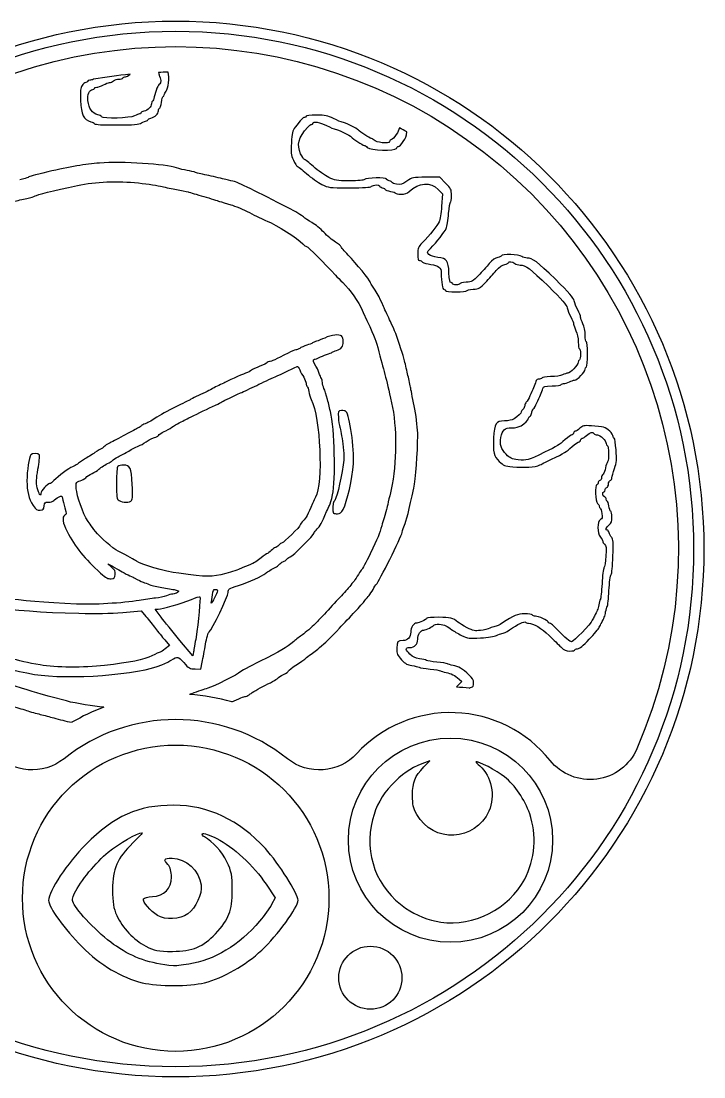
# Model space of a CAD drawing. Header units: millimetres. Extents: x -20.7 to 20.7, y -20.7 to 20.7.
# Drawn here: x -6.05 to 20.68, y -20.68 to 20.68 of the extents above; entities that cross this region are included whole.
import ezdxf

# ---------------------------------------------------------------- set-up
doc = ezdxf.new("R2010")
doc.units = ezdxf.units.MM
doc.layers.get('0').update_dxf_attribs({"linetype": 'CONTINUOUS'})

msp = doc.modelspace()

# ---------------------------------------------------------------- linework, layer by layer
for p, q in [((10.348, 14.564), (9.812, 14.564)), ((10.573, 14.336), (10.348, 14.564)), ((10.277, 14.086), (10.448, 13.911)), ((10.448, 13.911), (10.415, 13.427)), ((8.254, 1.548), (8.159, 1.218)), ((-2.507, -0.712), (-2.659, -0.579)), ((-2.659, -0.579), (-2.477, -0.678)), ((-2.075, -2.483), (-1.354, -2.421)), ((-1.354, -2.421), (-1.164, -2.648)), ((-0.573, -2.669), (-0.809, -2.358)), ((-0.809, -2.358), (-0.682, -2.358)), ((-0.429, -3.564), (-0.248, -3.779)), ((0.666, -4.188), (0.165, -3.584)), ((-0.248, -3.779), (-0.406, -3.91)), ((0.698, -4.036), (0.666, -4.188)), ((0.985, -4.704), (1.04, -4.43)), ((0.76, -4.7), (0.985, -4.704)), ((11.2, -5.187), (11.039, -5.367)), ((11.103, -5.102), (11.2, -5.187)), ((-4.276, -5.956), (-4.891, -5.797)), ((9.958, -8.296), (9.645, -8.418)), ((9.722, -8.542), (9.958, -8.296)), ((3.539, -13.136), (3.897, -13.674)), ((3.897, -13.674), (3.757, -13.933))]:
    msp.add_line(p, q)
msp.add_lwpolyline([(14.665, -8.285, 0.458612), (7.091, -8.016, -0.393426), (4.373, -8.219, 0.35083), (-4.373, -8.219, -0.393426), (-7.091, -8.016, 0.458612), (-14.665, -8.285, -0.565024), (-18.061, -7.83, -1.523453), (18.061, -7.83, -0.565024)], format="xyb", close=True)
for centre, radius in [((0, 0), 20.685), ((0, 0), 20.285), ((0, 0), 20.285), ((10.762, -11.41), 4), ((0, -13.685), 6), ((7.625, -16.8), 1.236)]:
    msp.add_circle(centre, radius)
for centre, radius, start, end in [((0, 0), 18.685, 90.9123, 92.0555), ((0, 0), 18.685, 95.472, 99.9215), ((0, 0), 18.685, 61.0273, 62.0333), ((0, -13.685), 8, 74.0699, 86.1015), ((10.762, -11.41), 6, 82.9532, 87.7945), ((0, -13.685), 8, 110.5872, 120.4999)]:
    msp.add_arc(centre, radius, start, end)
for points in [[(-0.67, 18.673), (-0.658, 18.597), (-0.646, 18.545), (-0.635, 18.534)], [(-0.375, 17.935), (-0.28, 18.03), (-0.241, 18.486), (-0.298, 18.683)], [(-3.523, 18.276), (-3.56, 18.276), (-3.624, 18.225), (-3.665, 18.163)], [(-3.456, 18.322), (-3.456, 18.297), (-3.486, 18.276), (-3.523, 18.276)], [(-3.365, 18.367), (-3.415, 18.367), (-3.456, 18.347), (-3.456, 18.322)], [(-3.219, 18.406), (-3.279, 18.383), (-3.334, 18.367), (-3.365, 18.367)], [(-2.83, 18.185), (-2.737, 18.235), (-2.629, 18.277), (-2.591, 18.278)], [(-2.591, 18.278), (-2.553, 18.279), (-2.482, 18.309), (-2.434, 18.346)], [(-2.434, 18.346), (-2.385, 18.383), (-2.289, 18.413), (-2.22, 18.413)], [(-2.22, 18.413), (-2.151, 18.413), (-2.082, 18.433), (-2.067, 18.459)], [(-2.067, 18.459), (-2.051, 18.484), (-2.004, 18.504), (-1.961, 18.504)], [(-1.961, 18.504), (-1.924, 18.504), (-1.848, 18.545), (-1.782, 18.6)], [(-0.623, 18.231), (-0.673, 18.231), (-0.801, 17.927), (-0.839, 17.718)], [(-0.635, 18.534), (-0.578, 18.478), (-0.569, 18.231), (-0.623, 18.231)], [(-3.665, 18.163), (-3.725, 18.07), (-3.736, 17.96), (-3.721, 17.582)], [(-3.44, 17.57), (-3.47, 17.79), (-3.377, 18.003), (-3.25, 18.003)], [(-3.25, 18.003), (-3.213, 18.003), (-3.183, 18.024), (-3.183, 18.049)], [(-3.183, 18.049), (-3.183, 18.074), (-3.141, 18.094), (-3.091, 18.094)], [(-3.091, 18.094), (-3.041, 18.094), (-2.924, 18.135), (-2.83, 18.185)], [(-0.489, 17.73), (-0.467, 17.73), (-0.45, 17.759), (-0.45, 17.795)], [(-0.45, 17.795), (-0.45, 17.831), (-0.416, 17.893), (-0.375, 17.935)], [(-3.721, 17.582), (-3.698, 17.008), (-3.608, 16.82), (-3.319, 16.744)], [(-3.046, 17.017), (-3.272, 17.077), (-3.397, 17.252), (-3.44, 17.57)], [(-0.951, 17.444), (-0.951, 17.324), (-1.08, 17.198), (-1.246, 17.156)], [(-0.91, 17.548), (-0.932, 17.548), (-0.951, 17.501), (-0.951, 17.444)], [(-0.839, 17.718), (-0.856, 17.624), (-0.888, 17.548), (-0.91, 17.548)], [(-0.633, 17.274), (-0.609, 17.274), (-0.576, 17.377), (-0.559, 17.502)], [(-0.559, 17.502), (-0.543, 17.627), (-0.511, 17.73), (-0.489, 17.73)], [(-2.899, 16.937), (-2.917, 16.964), (-2.983, 17), (-3.046, 17.017)], [(-1.611, 16.971), (-1.776, 16.88), (-2.844, 16.852), (-2.899, 16.937)], [(-1.418, 17.046), (-1.449, 17.046), (-1.536, 17.012), (-1.611, 16.971)], [(-1.361, 17.087), (-1.361, 17.065), (-1.386, 17.046), (-1.418, 17.046)], [(-1.246, 17.156), (-1.309, 17.141), (-1.361, 17.109), (-1.361, 17.087)], [(-0.973, 16.883), (-0.807, 16.925), (-0.677, 17.051), (-0.677, 17.171)], [(-0.677, 17.171), (-0.677, 17.228), (-0.658, 17.274), (-0.633, 17.274)], [(5.511, 17.001), (5.272, 17.001), (5.107, 16.982), (5.107, 16.955)], [(6.183, 16.865), (5.945, 16.986), (5.869, 17.001), (5.511, 17.001)], [(-3.319, 16.744), (-3.257, 16.727), (-3.191, 16.691), (-3.173, 16.664)], [(-3.173, 16.664), (-3.151, 16.63), (-2.864, 16.615), (-2.307, 16.617)], [(-2.307, 16.617), (-1.617, 16.62), (-1.451, 16.633), (-1.338, 16.696)], [(-1.338, 16.696), (-1.263, 16.738), (-1.176, 16.773), (-1.144, 16.773)], [(-1.144, 16.773), (-1.113, 16.773), (-1.087, 16.791), (-1.087, 16.814)], [(-1.087, 16.814), (-1.087, 16.836), (-1.036, 16.867), (-0.973, 16.883)], [(5.049, 16.91), (4.986, 16.91), (4.884, 16.804), (4.684, 16.532)], [(5.107, 16.955), (5.107, 16.93), (5.081, 16.91), (5.049, 16.91)], [(5.175, 16.534), (5.224, 16.59), (5.291, 16.637), (5.323, 16.637)], [(5.323, 16.637), (5.355, 16.637), (5.381, 16.657), (5.381, 16.682)], [(5.381, 16.682), (5.381, 16.771), (5.645, 16.726), (5.91, 16.592)], [(5.91, 16.592), (6.057, 16.517), (6.211, 16.455), (6.251, 16.455)], [(6.525, 16.728), (6.484, 16.729), (6.33, 16.79), (6.183, 16.865)], [(7.157, 16.414), (7.111, 16.472), (6.595, 16.728), (6.525, 16.728)], [(4.684, 16.532), (4.572, 16.379), (4.554, 16.306), (4.53, 15.917)], [(4.894, 15.49), (4.733, 15.844), (4.805, 16.112), (5.175, 16.534)], [(6.251, 16.455), (6.322, 16.454), (6.837, 16.199), (6.884, 16.141)], [(6.884, 16.141), (6.933, 16.08), (7.334, 15.817), (7.378, 15.817)], [(7.651, 16.09), (7.608, 16.09), (7.206, 16.353), (7.157, 16.414)], [(8.638, 16.239), (8.562, 16.133), (8.478, 16.046), (8.449, 16.045)], [(8.762, 16.503), (8.743, 16.399), (8.708, 16.338), (8.638, 16.239)], [(8.911, 15.966), (9.004, 16.097), (9.035, 16.162), (9.051, 16.347)], [(4.53, 15.917), (4.505, 15.516), (4.513, 15.453), (4.612, 15.237)], [(7.378, 15.817), (7.403, 15.817), (7.46, 15.781), (7.504, 15.737)], [(7.504, 15.737), (7.62, 15.621), (8.6, 15.587), (8.642, 15.698)], [(7.769, 16.018), (7.73, 16.058), (7.677, 16.09), (7.651, 16.09)], [(8.09, 15.921), (7.953, 15.935), (7.808, 15.979), (7.769, 16.018)], [(8.368, 15.97), (8.345, 15.909), (8.295, 15.9), (8.09, 15.921)], [(8.449, 16.045), (8.42, 16.045), (8.384, 16.011), (8.368, 15.97)], [(8.642, 15.698), (8.657, 15.738), (8.694, 15.772), (8.722, 15.772)], [(8.722, 15.772), (8.751, 15.773), (8.836, 15.86), (8.911, 15.966)], [(5.034, 15.271), (5.012, 15.271), (4.949, 15.37), (4.894, 15.49)], [(-2.978, 15.124), (-3.539, 15.08), (-4.135, 14.978), (-5.005, 14.775)], [(0.038, 14.933), (-0.388, 15.083), (-2.096, 15.191), (-2.978, 15.124)], [(0.446, 14.835), (0.325, 14.852), (0.141, 14.897), (0.038, 14.933)], [(4.612, 15.237), (4.671, 15.106), (4.738, 14.998), (4.761, 14.998)], [(4.761, 14.998), (4.783, 14.997), (4.947, 14.868), (5.125, 14.71)], [(5.398, 14.983), (5.22, 15.141), (5.056, 15.27), (5.034, 15.271)], [(5.992, 14.562), (5.844, 14.636), (5.577, 14.825), (5.398, 14.983)], [(-5.781, 14.563), (-5.813, 14.543), (-5.959, 14.499), (-6.105, 14.466)], [(-5.005, 14.775), (-5.576, 14.641), (-5.716, 14.603), (-5.781, 14.563)], [(0.78, 14.757), (0.718, 14.782), (0.567, 14.817), (0.446, 14.835)], [(1.304, 14.629), (1.079, 14.674), (0.843, 14.732), (0.78, 14.757)], [(1.963, 14.475), (1.826, 14.514), (1.53, 14.583), (1.304, 14.629)], [(5.125, 14.71), (5.303, 14.552), (5.571, 14.362), (5.719, 14.288)], [(6.799, 14.427), (6.296, 14.427), (6.245, 14.436), (5.992, 14.562)], [(7.392, 14.484), (7.353, 14.445), (7.167, 14.427), (6.799, 14.427)], [(8.25, 14.501), (8.25, 14.566), (7.458, 14.55), (7.392, 14.484)], [(8.364, 14.431), (8.302, 14.447), (8.25, 14.478), (8.25, 14.501)], [(9.812, 14.564), (9.28, 14.564), (9.274, 14.563), (9.052, 14.413)], [(-5.507, 13.834), (-5.422, 13.887), (-4.851, 14.027), (-3.843, 14.244)], [(-3.843, 14.244), (-3.132, 14.396), (-2.279, 14.431), (-1.452, 14.342)], [(-1.452, 14.342), (-1.088, 14.302), (-0.675, 14.24), (-0.532, 14.202)], [(-0.532, 14.202), (-0.39, 14.165), (-0.134, 14.112), (0.037, 14.085)], [(0.037, 14.085), (0.208, 14.058), (0.409, 14.017), (0.484, 13.994)], [(2.284, 14.405), (2.245, 14.405), (2.1, 14.436), (1.963, 14.475)], [(4.404, 13.367), (3.253, 13.964), (2.352, 14.405), (2.284, 14.405)], [(5.719, 14.288), (5.987, 14.155), (5.993, 14.154), (6.799, 14.154)], [(6.799, 14.154), (7.386, 14.154), (7.624, 14.17), (7.665, 14.211)], [(7.665, 14.211), (7.73, 14.276), (7.977, 14.289), (7.977, 14.227)], [(7.977, 14.227), (7.977, 14.205), (8.028, 14.174), (8.091, 14.158)], [(8.091, 14.158), (8.154, 14.142), (8.205, 14.111), (8.205, 14.088)], [(8.205, 14.088), (8.205, 14.065), (8.297, 14.032), (8.41, 14.015)], [(8.478, 14.362), (8.478, 14.385), (8.427, 14.416), (8.364, 14.431)], [(8.654, 14.292), (8.557, 14.308), (8.478, 14.34), (8.478, 14.362)], [(9.052, 14.413), (8.861, 14.284), (8.804, 14.266), (8.654, 14.292)], [(9.145, 14.012), (9.528, 14.367), (9.974, 14.396), (10.277, 14.086)], [(10.799, 13.847), (10.797, 14.098), (10.789, 14.117), (10.573, 14.336)], [(-6.36, 13.615), (-6.216, 13.648), (-5.978, 13.703), (-5.832, 13.737)], [(-5.832, 13.737), (-5.685, 13.771), (-5.539, 13.814), (-5.507, 13.834)], [(0.484, 13.994), (0.559, 13.971), (0.836, 13.889), (1.099, 13.813)], [(1.099, 13.813), (1.362, 13.736), (1.639, 13.651), (1.714, 13.623)], [(8.41, 14.015), (8.523, 13.998), (8.615, 13.966), (8.615, 13.944)], [(8.615, 13.944), (8.615, 13.922), (8.708, 13.904), (8.822, 13.904)], [(8.822, 13.904), (8.977, 13.904), (9.058, 13.931), (9.145, 14.012)], [(10.761, 13.585), (10.783, 13.585), (10.8, 13.703), (10.799, 13.847)], [(1.714, 13.623), (1.789, 13.596), (1.989, 13.536), (2.157, 13.49)], [(2.157, 13.49), (2.326, 13.444), (2.654, 13.306), (2.887, 13.183)], [(5.001, 13.015), (4.949, 13.065), (4.68, 13.224), (4.404, 13.367)], [(10.415, 13.427), (10.397, 13.161), (10.355, 12.887), (10.321, 12.82)], [(10.69, 13.141), (10.707, 13.385), (10.739, 13.585), (10.761, 13.585)], [(2.887, 13.183), (3.12, 13.06), (3.433, 12.91), (3.583, 12.849)], [(3.583, 12.849), (3.935, 12.707), (4.785, 12.166), (4.976, 11.962)], [(5.336, 12.788), (5.204, 12.863), (5.053, 12.965), (5.001, 13.015)], [(10.596, 12.56), (10.631, 12.635), (10.673, 12.896), (10.69, 13.141)], [(5.806, 12.409), (5.68, 12.542), (5.468, 12.712), (5.336, 12.788)], [(10.321, 12.82), (10.252, 12.682), (9.939, 12.294), (9.662, 12.005)], [(9.974, 11.773), (10.229, 12.036), (10.532, 12.419), (10.596, 12.56)], [(6.255, 12.026), (6.135, 12.103), (5.933, 12.276), (5.806, 12.409)], [(6.474, 11.849), (6.474, 11.868), (6.376, 11.948), (6.255, 12.026)], [(9.662, 12.005), (9.495, 11.83), (9.48, 11.795), (9.48, 11.561)], [(4.976, 11.962), (5.032, 11.902), (5.1, 11.854), (5.127, 11.854)], [(5.127, 11.854), (5.168, 11.854), (5.843, 11.183), (6.254, 10.734)], [(6.759, 11.518), (6.602, 11.681), (6.474, 11.83), (6.474, 11.849)], [(9.919, 11.54), (9.83, 11.623), (9.831, 11.625), (9.974, 11.773)], [(7.613, 10.465), (7.613, 10.523), (7.063, 11.201), (6.759, 11.518)], [(9.48, 11.561), (9.48, 11.371), (9.497, 11.307), (9.545, 11.307)], [(9.545, 11.307), (9.581, 11.307), (9.638, 11.279), (9.672, 11.245)], [(9.672, 11.245), (9.706, 11.211), (9.849, 11.169), (9.99, 11.152)], [(10.264, 11.425), (10.117, 11.443), (9.971, 11.492), (9.919, 11.54)], [(10.703, 10.824), (10.683, 11.301), (10.626, 11.38), (10.264, 11.425)], [(12.282, 11.182), (12.181, 11.064), (11.992, 10.856), (11.861, 10.72)], [(12.612, 11.426), (12.511, 11.406), (12.405, 11.328), (12.282, 11.182)], [(12.76, 11.494), (12.76, 11.472), (12.693, 11.441), (12.612, 11.426)], [(13.554, 11.465), (13.456, 11.539), (12.76, 11.565), (12.76, 11.494)], [(12.885, 11.152), (12.967, 11.168), (13.033, 11.199), (13.033, 11.221)], [(13.033, 11.221), (13.033, 11.284), (13.183, 11.266), (13.281, 11.192)], [(13.281, 11.192), (13.33, 11.155), (13.424, 11.125), (13.49, 11.125)], [(13.764, 11.398), (13.697, 11.398), (13.603, 11.428), (13.554, 11.465)], [(14.868, 10.567), (14.15, 11.271), (13.981, 11.398), (13.764, 11.398)], [(9.99, 11.152), (10.279, 11.115), (10.401, 11.017), (10.401, 10.82)], [(10.401, 10.82), (10.401, 10.454), (10.449, 10.168), (10.51, 10.168)], [(10.783, 10.442), (10.735, 10.442), (10.716, 10.535), (10.703, 10.824)], [(12.134, 10.447), (12.265, 10.583), (12.455, 10.791), (12.555, 10.909)], [(12.555, 10.909), (12.679, 11.055), (12.785, 11.133), (12.885, 11.152)], [(13.49, 11.125), (13.707, 11.125), (13.876, 10.998), (14.595, 10.293)], [(6.254, 10.734), (6.32, 10.661), (6.45, 10.529), (6.541, 10.442)], [(6.541, 10.442), (6.855, 10.142), (7.119, 9.756), (7.346, 9.268)], [(7.761, 10.219), (7.679, 10.335), (7.613, 10.446), (7.613, 10.465)], [(10.847, 10.396), (10.847, 10.421), (10.818, 10.442), (10.783, 10.442)], [(10.983, 10.351), (10.908, 10.351), (10.847, 10.371), (10.847, 10.396)], [(11.12, 10.391), (11.12, 10.369), (11.059, 10.351), (10.983, 10.351)], [(11.371, 10.451), (11.233, 10.44), (11.12, 10.413), (11.12, 10.391)], [(11.861, 10.72), (11.638, 10.489), (11.605, 10.471), (11.371, 10.451)], [(11.644, 10.178), (11.878, 10.197), (11.912, 10.216), (12.134, 10.447)], [(15.607, 9.724), (15.584, 9.837), (15.408, 10.038), (14.868, 10.567)], [(8.136, 9.508), (7.935, 9.962), (7.915, 10.001), (7.761, 10.219)], [(10.51, 10.168), (10.545, 10.168), (10.573, 10.148), (10.573, 10.123)], [(10.573, 10.123), (10.573, 10.096), (10.74, 10.077), (10.983, 10.077)], [(10.983, 10.077), (11.209, 10.077), (11.393, 10.095), (11.393, 10.117)], [(11.393, 10.117), (11.393, 10.139), (11.506, 10.167), (11.644, 10.178)], [(14.595, 10.293), (15.135, 9.764), (15.311, 9.564), (15.333, 9.451)], [(15.747, 9.369), (15.686, 9.483), (15.623, 9.643), (15.607, 9.724)], [(7.346, 9.268), (7.777, 8.342), (7.803, 8.277), (7.911, 7.891)], [(8.411, 8.916), (8.326, 9.091), (8.203, 9.358), (8.136, 9.508)], [(15.333, 9.451), (15.35, 9.37), (15.413, 9.21), (15.474, 9.096)], [(15.859, 9.084), (15.858, 9.127), (15.808, 9.255), (15.747, 9.369)], [(8.776, 7.97), (8.681, 8.305), (8.579, 8.568), (8.411, 8.916)], [(15.474, 9.096), (15.534, 8.982), (15.585, 8.853), (15.585, 8.811)], [(15.585, 8.811), (15.586, 8.768), (15.627, 8.652), (15.675, 8.551)], [(15.948, 8.825), (15.9, 8.925), (15.86, 9.042), (15.859, 9.084)], [(16.038, 8.381), (16.037, 8.543), (16.003, 8.712), (15.948, 8.825)], [(6.496, 8.347), (6.406, 8.422), (6.098, 8.385), (5.836, 8.267)], [(6.565, 8.12), (6.565, 8.216), (6.535, 8.315), (6.496, 8.347)], [(15.675, 8.551), (15.73, 8.438), (15.764, 8.27), (15.765, 8.107)], [(16.085, 8.119), (16.06, 8.119), (16.039, 8.237), (16.038, 8.381)], [(4.858, 7.862), (4.809, 7.828), (4.737, 7.8), (4.699, 7.8)], [(5.13, 7.982), (5.03, 7.95), (4.908, 7.896), (4.858, 7.862)], [(5.358, 8.074), (5.333, 8.055), (5.23, 8.013), (5.13, 7.982)], [(5.517, 8.141), (5.455, 8.123), (5.383, 8.092), (5.358, 8.074)], [(5.836, 8.267), (5.724, 8.217), (5.58, 8.16), (5.517, 8.141)], [(6.292, 7.777), (6.483, 7.833), (6.565, 7.937), (6.565, 8.12)], [(7.911, 7.891), (8.172, 6.949), (8.222, 6.752), (8.458, 5.727)], [(8.87, 7.701), (8.852, 7.73), (8.81, 7.851), (8.776, 7.97)], [(15.765, 8.107), (15.765, 7.963), (15.787, 7.845), (15.812, 7.845)], [(16.131, 7.643), (16.131, 7.93), (16.112, 8.119), (16.085, 8.119)], [(4.401, 7.68), (3.926, 7.431), (3.739, 7.344), (3.676, 7.344)], [(4.699, 7.8), (4.661, 7.8), (4.527, 7.746), (4.401, 7.68)], [(5.435, 7.436), (5.468, 7.436), (5.549, 7.464), (5.616, 7.499)], [(5.616, 7.499), (5.682, 7.534), (5.815, 7.588), (5.912, 7.619)], [(5.912, 7.619), (6.008, 7.65), (6.107, 7.69), (6.132, 7.709)], [(6.132, 7.709), (6.157, 7.728), (6.229, 7.758), (6.292, 7.777)], [(8.966, 7.371), (8.931, 7.524), (8.888, 7.672), (8.87, 7.701)], [(15.812, 7.845), (15.837, 7.845), (15.857, 7.754), (15.857, 7.643)], [(15.857, 7.643), (15.857, 7.532), (15.837, 7.428), (15.812, 7.413)], [(16.085, 7.139), (16.111, 7.155), (16.131, 7.375), (16.131, 7.643)], [(3.298, 7.161), (3.153, 7.103), (3.004, 7.032), (2.967, 7.003)], [(3.585, 7.304), (3.571, 7.282), (3.442, 7.218), (3.298, 7.161)], [(3.676, 7.344), (3.639, 7.344), (3.599, 7.326), (3.585, 7.304)], [(3.9, 6.75), (4.159, 6.867), (4.458, 7.007), (4.755, 7.152)], [(4.755, 7.152), (4.775, 7.161), (4.822, 7.101), (4.859, 7.017)], [(5.494, 7.162), (5.401, 7.273), (5.366, 7.436), (5.435, 7.436)], [(5.612, 6.912), (5.579, 7.012), (5.526, 7.125), (5.494, 7.162)], [(9.098, 6.798), (9.06, 6.961), (9.001, 7.219), (8.966, 7.371)], [(15.766, 7.315), (15.766, 7.219), (15.446, 6.889), (15.352, 6.889)], [(15.625, 6.616), (15.719, 6.616), (16.039, 6.945), (16.039, 7.042)], [(15.812, 7.413), (15.787, 7.397), (15.766, 7.353), (15.766, 7.315)], [(16.039, 7.042), (16.039, 7.08), (16.06, 7.124), (16.085, 7.139)], [(2.739, 6.889), (2.538, 6.813), (2.009, 6.576), (1.919, 6.522)], [(2.967, 7.003), (2.929, 6.974), (2.827, 6.922), (2.739, 6.889)], [(3.172, 6.411), (3.397, 6.519), (3.725, 6.671), (3.9, 6.75)], [(4.859, 7.017), (4.897, 6.934), (4.967, 6.805), (5.015, 6.729)], [(5.015, 6.729), (5.062, 6.654), (5.102, 6.548), (5.104, 6.493)], [(5.709, 6.686), (5.689, 6.71), (5.645, 6.811), (5.612, 6.912)], [(5.745, 6.527), (5.745, 6.591), (5.729, 6.662), (5.709, 6.686)], [(9.205, 6.297), (9.184, 6.41), (9.135, 6.635), (9.098, 6.798)], [(14.243, 6.661), (14.167, 6.661), (14.123, 6.629), (14.104, 6.559)], [(14.354, 6.707), (14.354, 6.682), (14.304, 6.661), (14.243, 6.661)], [(14.684, 6.753), (14.495, 6.752), (14.354, 6.733), (14.354, 6.707)], [(15.145, 6.821), (15.064, 6.779), (14.888, 6.753), (14.684, 6.753)], [(15.352, 6.889), (15.31, 6.889), (15.217, 6.858), (15.145, 6.821)], [(1.464, 6.296), (1.426, 6.271), (1.323, 6.217), (1.236, 6.177)], [(1.691, 6.412), (1.604, 6.374), (1.501, 6.322), (1.464, 6.296)], [(1.919, 6.522), (1.881, 6.499), (1.779, 6.449), (1.691, 6.412)], [(2.534, 6.113), (2.659, 6.169), (2.946, 6.303), (3.172, 6.411)], [(5.104, 6.493), (5.106, 6.438), (5.125, 6.382), (5.147, 6.369)], [(5.147, 6.369), (5.169, 6.355), (5.199, 6.266), (5.215, 6.17)], [(5.806, 6.295), (5.773, 6.359), (5.746, 6.463), (5.745, 6.527)], [(5.946, 5.862), (5.902, 6.036), (5.839, 6.231), (5.806, 6.295)], [(9.362, 5.477), (9.297, 5.815), (9.226, 6.184), (9.205, 6.297)], [(14.013, 6.32), (13.979, 6.244), (13.915, 6.101), (13.872, 6.002)], [(14.104, 6.559), (14.088, 6.502), (14.047, 6.395), (14.013, 6.32)], [(14.286, 6.046), (14.32, 6.121), (14.361, 6.229), (14.377, 6.285)], [(14.377, 6.285), (14.404, 6.38), (14.432, 6.388), (14.744, 6.388)], [(14.744, 6.388), (14.94, 6.388), (15.083, 6.407), (15.083, 6.433)], [(15.083, 6.433), (15.083, 6.458), (15.129, 6.479), (15.185, 6.479)], [(15.185, 6.479), (15.242, 6.479), (15.347, 6.51), (15.418, 6.548)], [(15.418, 6.548), (15.49, 6.585), (15.583, 6.616), (15.625, 6.616)], [(0.598, 5.865), (0.535, 5.831), (0.259, 5.694), (-0.017, 5.561)], [(1.236, 6.177), (1.019, 6.079), (0.736, 5.941), (0.598, 5.865)], [(1.805, 5.761), (1.925, 5.829), (2.25, 5.987), (2.534, 6.113)], [(5.215, 6.17), (5.23, 6.074), (5.273, 5.934), (5.31, 5.859)], [(5.31, 5.859), (5.671, 5.137), (5.78, 2.583), (5.475, 2.027)], [(6.065, 5.386), (6.043, 5.473), (5.989, 5.688), (5.946, 5.862)], [(13.872, 6.002), (13.829, 5.902), (13.766, 5.793), (13.732, 5.759)], [(14.146, 5.728), (14.189, 5.828), (14.252, 5.971), (14.286, 6.046)], [(-0.017, 5.561), (-0.292, 5.428), (-0.645, 5.232), (-0.801, 5.126)], [(0.37, 5.066), (0.408, 5.089), (0.726, 5.243), (1.076, 5.408)], [(1.076, 5.408), (1.427, 5.573), (1.755, 5.732), (1.805, 5.761)], [(6.142, 2.118), (6.273, 2.681), (6.224, 4.748), (6.065, 5.386)], [(6.491, 5.423), (6.363, 5.409), (6.36, 5.403), (6.371, 5.158)], [(6.669, 5.391), (6.643, 5.417), (6.563, 5.432), (6.491, 5.423)], [(6.961, 3.343), (7.006, 3.922), (6.818, 5.242), (6.669, 5.391)], [(8.458, 5.727), (8.67, 4.802), (8.662, 3.347), (8.438, 2.334)], [(9.479, 4.429), (9.479, 4.706), (9.437, 5.083), (9.362, 5.477)], [(13.534, 5.38), (13.534, 5.328), (13.405, 5.202), (13.25, 5.101)], [(13.603, 5.477), (13.565, 5.446), (13.534, 5.402), (13.534, 5.38)], [(13.671, 5.616), (13.671, 5.571), (13.64, 5.508), (13.603, 5.477)], [(13.732, 5.759), (13.698, 5.726), (13.671, 5.661), (13.671, 5.616)], [(13.944, 5.343), (13.944, 5.388), (13.972, 5.452), (14.005, 5.486)], [(14.005, 5.486), (14.039, 5.52), (14.102, 5.629), (14.146, 5.728)], [(-0.801, 5.126), (-0.957, 5.02), (-1.137, 4.92), (-1.2, 4.904)], [(0.143, 4.947), (0.23, 4.989), (0.333, 5.043), (0.37, 5.066)], [(6.371, 5.158), (6.377, 5.02), (6.404, 4.846), (6.43, 4.771)], [(12.881, 5.021), (12.54, 5.021), (12.475, 4.92), (12.449, 4.351)], [(13.25, 5.101), (13.172, 5.05), (13.039, 5.021), (12.881, 5.021)], [(13.524, 4.828), (13.679, 4.928), (13.808, 5.055), (13.808, 5.107)], [(13.808, 5.107), (13.808, 5.129), (13.838, 5.172), (13.876, 5.204)], [(13.876, 5.204), (13.913, 5.235), (13.944, 5.297), (13.944, 5.343)], [(-1.467, 4.744), (-1.521, 4.72), (-1.75, 4.6), (-1.975, 4.477)], [(-1.343, 4.831), (-1.357, 4.807), (-1.414, 4.768), (-1.467, 4.744)], [(-1.2, 4.904), (-1.264, 4.888), (-1.328, 4.855), (-1.343, 4.831)], [(-0.677, 4.453), (-0.645, 4.491), (-0.545, 4.556), (-0.455, 4.598)], [(-0.455, 4.598), (-0.364, 4.64), (-0.229, 4.718), (-0.154, 4.772)], [(-0.154, 4.772), (-0.078, 4.826), (0.055, 4.905), (0.143, 4.947)], [(6.43, 4.771), (6.457, 4.696), (6.509, 4.405), (6.546, 4.124)], [(12.735, 4.368), (12.793, 4.673), (12.875, 4.748), (13.154, 4.748)], [(13.154, 4.748), (13.312, 4.748), (13.445, 4.777), (13.524, 4.828)], [(15.641, 4.611), (15.61, 4.611), (15.584, 4.581), (15.584, 4.543)], [(15.825, 4.729), (15.756, 4.664), (15.673, 4.611), (15.641, 4.611)], [(16.28, 4.824), (15.975, 4.845), (15.943, 4.838), (15.825, 4.729)], [(16.095, 4.452), (16.223, 4.571), (16.333, 4.597), (16.381, 4.52)], [(16.757, 4.77), (16.676, 4.788), (16.461, 4.812), (16.28, 4.824)], [(17.133, 4.403), (17.133, 4.519), (16.909, 4.737), (16.757, 4.77)], [(-2.572, 4.161), (-2.674, 4.111), (-2.784, 4.038), (-2.816, 3.999)], [(-1.975, 4.477), (-2.201, 4.354), (-2.469, 4.212), (-2.572, 4.161)], [(-1.497, 4.019), (-1.326, 4.092), (-1.304, 4.104), (-1.156, 4.201)], [(-1.156, 4.201), (-1.006, 4.3), (-0.829, 4.384), (-0.771, 4.384)], [(-0.771, 4.384), (-0.751, 4.384), (-0.708, 4.415), (-0.677, 4.453)], [(9.325, 2.379), (9.398, 2.718), (9.479, 3.793), (9.479, 4.429)], [(12.449, 4.351), (12.423, 3.78), (12.454, 3.652), (12.672, 3.435)], [(12.943, 3.71), (12.746, 3.908), (12.685, 4.099), (12.735, 4.368)], [(15.25, 4.285), (15.002, 4.065), (14.966, 4.043), (14.445, 3.79)], [(15.524, 4.475), (15.492, 4.475), (15.368, 4.389), (15.25, 4.285)], [(15.523, 4.011), (15.641, 4.116), (15.765, 4.201), (15.798, 4.201)], [(15.584, 4.543), (15.584, 4.505), (15.557, 4.475), (15.524, 4.475)], [(15.798, 4.201), (15.83, 4.201), (15.857, 4.232), (15.857, 4.27)], [(15.857, 4.27), (15.857, 4.307), (15.883, 4.338), (15.915, 4.338)], [(15.915, 4.338), (15.946, 4.338), (16.027, 4.389), (16.095, 4.452)], [(16.381, 4.52), (16.397, 4.495), (16.457, 4.475), (16.516, 4.475)], [(16.516, 4.475), (16.628, 4.475), (16.859, 4.244), (16.859, 4.133)], [(17.173, 4.338), (17.151, 4.338), (17.133, 4.367), (17.133, 4.403)], [(17.246, 3.886), (17.228, 4.135), (17.196, 4.338), (17.173, 4.338)], [(-5.339, 3.675), (-5.372, 3.761), (-5.611, 3.771), (-5.677, 3.689)], [(-3.162, 3.78), (-3.279, 3.699), (-3.463, 3.581), (-3.57, 3.518)], [(-2.913, 3.928), (-2.933, 3.928), (-3.046, 3.862), (-3.162, 3.78)], [(-2.816, 3.999), (-2.849, 3.96), (-2.892, 3.928), (-2.913, 3.928)], [(-2.257, 3.612), (-2.152, 3.663), (-1.964, 3.765), (-1.839, 3.838)], [(-1.839, 3.838), (-1.714, 3.911), (-1.56, 3.992), (-1.497, 4.019)], [(6.546, 4.124), (6.598, 3.729), (6.602, 3.545), (6.565, 3.304)], [(14.445, 3.79), (13.774, 3.464), (13.761, 3.461), (13.41, 3.498)], [(14.718, 3.518), (15.237, 3.769), (15.274, 3.792), (15.523, 4.011)], [(16.859, 4.133), (16.859, 4.1), (16.879, 4.066), (16.903, 4.057)], [(16.903, 4.057), (16.964, 4.036), (16.975, 3.489), (16.916, 3.417)], [(17.183, 3.157), (17.267, 3.399), (17.275, 3.491), (17.246, 3.886)], [(-5.677, 3.689), (-5.748, 3.6), (-5.824, 3.07), (-5.824, 2.668)], [(-5.393, 3.129), (-5.348, 3.39), (-5.324, 3.636), (-5.339, 3.675)], [(-3.85, 3.33), (-3.896, 3.289), (-3.983, 3.241), (-4.043, 3.223)], [(-3.57, 3.518), (-3.678, 3.456), (-3.804, 3.371), (-3.85, 3.33)], [(-3.013, 3.122), (-2.908, 3.216), (-2.772, 3.301), (-2.606, 3.377)], [(-2.606, 3.377), (-2.552, 3.401), (-2.495, 3.443), (-2.478, 3.47)], [(-2.478, 3.47), (-2.462, 3.497), (-2.362, 3.561), (-2.257, 3.612)], [(6.557, 1.554), (6.718, 1.863), (6.912, 2.724), (6.961, 3.343)], [(12.672, 3.435), (12.843, 3.264), (12.876, 3.25), (13.199, 3.22)], [(13.41, 3.498), (13.157, 3.525), (13.104, 3.549), (12.943, 3.71)], [(14.241, 3.281), (14.291, 3.308), (14.506, 3.415), (14.718, 3.518)], [(16.916, 3.417), (16.889, 3.385), (16.852, 3.277), (16.834, 3.178)], [(-5.419, 2.403), (-5.466, 2.615), (-5.462, 2.726), (-5.393, 3.129)], [(-4.043, 3.223), (-4.167, 3.185), (-4.609, 2.856), (-4.773, 2.68)], [(-3.52, 2.794), (-3.475, 2.844), (-3.365, 2.918), (-3.276, 2.958)], [(-3.276, 2.958), (-3.187, 2.999), (-3.069, 3.073), (-3.013, 3.122)], [(-2.262, 3.236), (-2.299, 3.199), (-2.317, 2.986), (-2.317, 2.578)], [(-2.036, 3.29), (-2.13, 3.29), (-2.232, 3.266), (-2.262, 3.236)], [(-1.7, 2.528), (-1.738, 3.19), (-1.783, 3.29), (-2.036, 3.29)], [(6.565, 3.304), (6.451, 2.579), (6.282, 1.906), (6.2, 1.855)], [(13.199, 3.22), (13.608, 3.182), (14.115, 3.211), (14.241, 3.281)], [(16.738, 2.935), (16.705, 2.902), (16.677, 2.837), (16.677, 2.791)], [(16.834, 3.178), (16.815, 3.078), (16.772, 2.969), (16.738, 2.935)], [(17.087, 2.794), (17.087, 2.841), (17.13, 3.005), (17.183, 3.157)], [(-5.824, 2.668), (-5.824, 2.251), (-5.757, 1.986), (-5.579, 1.705)], [(-4.935, 2.562), (-5.016, 2.562), (-5.278, 2.27), (-5.278, 2.181)], [(-4.773, 2.68), (-4.834, 2.615), (-4.907, 2.562), (-4.935, 2.562)], [(-3.874, 2.247), (-3.931, 2.574), (-3.911, 2.636), (-3.737, 2.674)], [(-3.737, 2.674), (-3.663, 2.69), (-3.565, 2.744), (-3.52, 2.794)], [(-2.317, 2.578), (-2.317, 2.006), (-2.312, 1.971), (-2.216, 1.904)], [(-1.725, 1.902), (-1.682, 1.953), (-1.676, 2.109), (-1.7, 2.528)], [(16.495, 2.516), (16.417, 2.516), (16.438, 1.853), (16.518, 1.787)], [(16.54, 2.586), (16.54, 2.548), (16.52, 2.516), (16.495, 2.516)], [(16.609, 2.682), (16.571, 2.667), (16.54, 2.624), (16.54, 2.586)], [(16.677, 2.791), (16.677, 2.745), (16.646, 2.696), (16.609, 2.682)], [(16.882, 2.409), (16.92, 2.423), (16.95, 2.484), (16.95, 2.545)], [(16.95, 2.545), (16.95, 2.606), (16.981, 2.667), (17.019, 2.682)], [(17.019, 2.682), (17.056, 2.696), (17.087, 2.747), (17.087, 2.794)], [(-5.278, 2.181), (-5.278, 2.023), (-5.364, 2.158), (-5.419, 2.403)], [(-4.59, 2.033), (-4.462, 2.097), (-4.457, 2.095), (-4.431, 1.977)], [(-3.355, 0.967), (-3.561, 1.242), (-3.801, 1.832), (-3.874, 2.247)], [(6.021, 1.708), (6.046, 1.752), (6.1, 1.937), (6.142, 2.118)], [(8.438, 2.334), (8.363, 1.996), (8.28, 1.642), (8.254, 1.548)], [(8.963, 0.934), (9.021, 1.048), (9.149, 1.556), (9.325, 2.379)], [(16.791, 2.044), (16.715, 2.073), (16.696, 2.243), (16.768, 2.243)], [(16.768, 2.243), (16.793, 2.243), (16.814, 2.274), (16.814, 2.313)], [(16.814, 2.313), (16.814, 2.351), (16.845, 2.394), (16.882, 2.409)], [(-5.579, 1.705), (-5.47, 1.532), (-5.438, 1.51), (-5.31, 1.523)], [(-5.31, 1.523), (-5.182, 1.535), (-5.162, 1.555), (-5.15, 1.685)], [(-5.15, 1.685), (-5.137, 1.819), (-5.121, 1.833), (-4.984, 1.833)], [(-4.984, 1.833), (-4.901, 1.833), (-4.808, 1.863), (-4.778, 1.9)], [(-4.778, 1.9), (-4.747, 1.937), (-4.662, 1.997), (-4.59, 2.033)], [(-4.431, 1.977), (-4.416, 1.91), (-4.374, 1.745), (-4.337, 1.609)], [(-2.216, 1.904), (-2.087, 1.813), (-1.799, 1.812), (-1.725, 1.902)], [(5.364, 1.787), (5.171, 1.33), (5.105, 1.208), (4.998, 1.108)], [(5.475, 2.027), (5.451, 1.983), (5.401, 1.875), (5.364, 1.787)], [(5.91, 1.468), (5.947, 1.556), (5.997, 1.664), (6.021, 1.708)], [(6.2, 1.855), (6.15, 1.824), (6.138, 1.455), (6.186, 1.408)], [(16.518, 1.787), (16.555, 1.756), (16.586, 1.704), (16.586, 1.672)], [(16.586, 1.672), (16.586, 1.639), (16.603, 1.606), (16.625, 1.598)], [(16.859, 1.948), (16.859, 1.987), (16.829, 2.03), (16.791, 2.044)], [(16.899, 1.878), (16.877, 1.878), (16.859, 1.91), (16.859, 1.948)], [(16.964, 1.686), (16.95, 1.792), (16.921, 1.878), (16.899, 1.878)], [(17.039, 1.477), (17.012, 1.486), (16.979, 1.58), (16.964, 1.686)], [(-4.341, 1.322), (-4.457, 1.257), (-4.425, 1.02), (-4.255, 0.692)], [(-4.337, 1.609), (-4.275, 1.386), (-4.276, 1.358), (-4.341, 1.322)], [(5.544, 0.789), (5.652, 0.89), (5.717, 1.011), (5.91, 1.468)], [(6.186, 1.408), (6.202, 1.391), (6.272, 1.377), (6.34, 1.377)], [(6.34, 1.377), (6.439, 1.377), (6.484, 1.414), (6.557, 1.554)], [(16.625, 1.598), (16.646, 1.589), (16.677, 1.496), (16.693, 1.391)], [(16.693, 1.391), (16.719, 1.227), (16.71, 1.191), (16.632, 1.15)], [(16.973, 0.941), (17.063, 1.023), (17.087, 1.091), (17.087, 1.254)], [(17.087, 1.254), (17.087, 1.368), (17.065, 1.468), (17.039, 1.477)], [(-3.146, 0.691), (-3.214, 0.78), (-3.307, 0.905), (-3.355, 0.967)], [(4.88, 0.947), (4.88, 0.883), (4.233, 0.239), (4.168, 0.239)], [(4.998, 1.108), (4.933, 1.047), (4.88, 0.975), (4.88, 0.947)], [(8.072, 0.91), (7.986, 0.604), (7.913, 0.427), (7.62, -0.183)], [(8.159, 1.218), (8.134, 1.13), (8.095, 0.992), (8.072, 0.91)], [(8.867, 0.649), (8.885, 0.736), (8.928, 0.865), (8.963, 0.934)], [(16.632, 1.15), (16.5, 1.079), (16.5, 0.618), (16.632, 0.466)], [(16.902, 0.74), (16.824, 0.74), (16.858, 0.834), (16.973, 0.941)], [(-4.255, 0.692), (-3.936, 0.075), (-3.561, -0.391), (-2.94, -0.943)], [(-2.251, -0.088), (-2.467, 0.021), (-2.97, 0.458), (-3.146, 0.691)], [(4.489, -0.308), (4.554, -0.308), (5.426, 0.565), (5.426, 0.63)], [(5.426, 0.63), (5.426, 0.657), (5.479, 0.728), (5.544, 0.789)], [(7.865, -1.378), (7.952, -1.308), (8.83, 0.469), (8.867, 0.649)], [(16.632, 0.466), (16.682, 0.409), (16.723, 0.336), (16.723, 0.306)], [(16.976, 0.637), (16.958, 0.694), (16.925, 0.74), (16.902, 0.74)], [(17.076, 0.456), (17.038, 0.499), (16.993, 0.581), (16.976, 0.637)], [(17.124, -0.28), (17.141, 0.262), (17.132, 0.392), (17.076, 0.456)], [(3.901, 0.056), (3.872, 0.056), (3.8, 0.005), (3.741, -0.057)], [(4.037, 0.148), (3.992, 0.097), (3.931, 0.056), (3.901, 0.056)], [(4.168, 0.239), (4.141, 0.239), (4.082, 0.198), (4.037, 0.148)], [(16.723, 0.306), (16.723, 0.275), (16.756, 0.222), (16.797, 0.188)], [(16.797, 0.188), (16.86, 0.136), (16.867, 0.062), (16.845, -0.276)], [(-1.535, -0.476), (-1.594, -0.429), (-1.882, -0.273), (-2.251, -0.088)], [(3.346, -0.351), (3.233, -0.45), (3.046, -0.565), (2.929, -0.606)], [(3.592, -0.171), (3.569, -0.171), (3.458, -0.252), (3.346, -0.351)], [(3.741, -0.057), (3.682, -0.12), (3.615, -0.171), (3.592, -0.171)], [(4.219, -0.49), (4.249, -0.49), (4.311, -0.449), (4.356, -0.399)], [(4.356, -0.399), (4.401, -0.349), (4.461, -0.308), (4.489, -0.308)], [(7.62, -0.183), (7.455, -0.527), (7.304, -0.809), (7.285, -0.809)], [(16.845, -0.276), (16.831, -0.498), (16.798, -0.704), (16.773, -0.735)], [(17.052, -1.001), (17.084, -0.963), (17.112, -0.681), (17.124, -0.28)], [(-2.371, -0.997), (-2.359, -0.871), (-2.383, -0.821), (-2.507, -0.712)], [(-2.477, -0.678), (-2.376, -0.732), (-2.233, -0.814), (-2.158, -0.859)], [(0.12, -0.952), (-0.437, -0.875), (-1.37, -0.606), (-1.535, -0.476)], [(2.557, -0.763), (2.469, -0.808), (2.2, -0.899), (1.958, -0.964)], [(2.929, -0.606), (2.812, -0.648), (2.644, -0.719), (2.557, -0.763)], [(3.525, -0.953), (3.612, -0.88), (3.756, -0.792), (3.9, -0.725)], [(3.9, -0.725), (3.951, -0.702), (4.031, -0.639), (4.078, -0.586)], [(4.078, -0.586), (4.126, -0.534), (4.189, -0.49), (4.219, -0.49)], [(7.285, -0.809), (7.266, -0.809), (7.208, -0.892), (7.156, -0.993)], [(16.773, -0.735), (16.747, -0.766), (16.712, -1.046), (16.696, -1.358)], [(-2.94, -0.943), (-2.721, -1.138), (-2.65, -1.176), (-2.53, -1.165)], [(-2.53, -1.165), (-2.403, -1.152), (-2.384, -1.133), (-2.371, -0.997)], [(-2.158, -0.859), (-2.083, -0.905), (-1.949, -0.975), (-1.862, -1.016)], [(-1.862, -1.016), (-1.774, -1.057), (-1.666, -1.109), (-1.622, -1.132)], [(-1.622, -1.132), (-1.449, -1.222), (-1.379, -1.256), (-1.269, -1.299)], [(1.958, -0.964), (1.43, -1.107), (1.222, -1.105), (0.12, -0.952)], [(2.454, -1.43), (2.877, -1.295), (3.392, -1.066), (3.525, -0.953)], [(7.156, -0.993), (7.105, -1.094), (7.027, -1.215), (6.985, -1.261)], [(16.969, -1.631), (16.986, -1.317), (17.023, -1.036), (17.052, -1.001)], [(-9.581, -1.587), (-8.197, -2.201), (-6.694, -2.443), (-3.797, -2.519)], [(-3.885, -2.157), (-6.438, -2.021), (-7.321, -1.902), (-8.557, -1.524)], [(-1.269, -1.299), (-1.207, -1.323), (-1.104, -1.365), (-1.042, -1.392)], [(-1.042, -1.392), (-0.979, -1.419), (-0.784, -1.464), (-0.609, -1.492)], [(-0.609, -1.492), (-0.434, -1.521), (-0.189, -1.566), (-0.065, -1.592)], [(-0.065, -1.592), (0.141, -1.636), (0.153, -1.645), (0.074, -1.703)], [(1.44, -1.8), (1.464, -1.623), (1.486, -1.583), (1.56, -1.583)], [(1.56, -1.583), (1.634, -1.583), (1.646, -1.603), (1.62, -1.686)], [(2.056, -1.703), (2.056, -1.559), (2.062, -1.555), (2.454, -1.43)], [(6.816, -1.464), (6.766, -1.53), (6.591, -1.726), (6.428, -1.899)], [(6.985, -1.261), (6.942, -1.307), (6.866, -1.399), (6.816, -1.464)], [(7.573, -1.821), (7.613, -1.778), (7.683, -1.671), (7.728, -1.583)], [(7.728, -1.583), (7.772, -1.496), (7.834, -1.403), (7.865, -1.378)], [(16.696, -1.358), (16.679, -1.67), (16.65, -1.945), (16.631, -1.971)], [(16.905, -2.244), (16.923, -2.219), (16.952, -1.943), (16.969, -1.631)], [(-1.429, -2.017), (-2.059, -2.123), (-3.251, -2.191), (-3.885, -2.157)], [(-0.791, -1.924), (-0.942, -1.941), (-1.228, -1.983), (-1.429, -2.017)], [(-0.364, -1.829), (-0.449, -1.865), (-0.641, -1.907), (-0.791, -1.924)], [(-0.682, -2.358), (-0.529, -2.358), (0.184, -2.147), (0.614, -1.975)], [(-0.111, -1.766), (-0.166, -1.766), (-0.28, -1.794), (-0.364, -1.829)], [(0.074, -1.703), (0.027, -1.737), (-0.056, -1.766), (-0.111, -1.766)], [(0.614, -1.975), (0.785, -1.906), (0.936, -1.861), (0.949, -1.874)], [(0.949, -1.874), (0.98, -1.905), (0.885, -2.901), (0.798, -3.451)], [(1.307, -3.248), (1.425, -3.16), (2.056, -1.858), (2.056, -1.703)], [(1.62, -1.686), (1.574, -1.834), (1.366, -2.216), (1.39, -2.107)], [(1.39, -2.107), (1.401, -2.057), (1.424, -1.919), (1.44, -1.8)], [(6.428, -1.899), (6.266, -2.072), (5.993, -2.364), (5.822, -2.548)], [(7.021, -2.458), (7.183, -2.284), (7.358, -2.087), (7.408, -2.02)], [(7.408, -2.02), (7.458, -1.953), (7.532, -1.864), (7.573, -1.821)], [(16.631, -1.971), (16.613, -1.996), (16.584, -2.095), (16.566, -2.192)], [(6.419, -3.101), (6.587, -2.922), (6.858, -2.632), (7.021, -2.458)], [(16.566, -2.192), (16.537, -2.354), (16.502, -2.444), (16.397, -2.631)], [(16.67, -2.904), (16.776, -2.717), (16.81, -2.628), (16.839, -2.466)], [(16.839, -2.466), (16.857, -2.369), (16.886, -2.269), (16.905, -2.244)], [(-3.797, -2.519), (-3.12, -2.537), (-2.562, -2.525), (-2.075, -2.483)], [(-1.164, -2.648), (-1.059, -2.773), (-0.891, -2.981), (-0.791, -3.112)], [(0.165, -3.584), (-0.11, -3.252), (-0.442, -2.84), (-0.573, -2.669)], [(5.822, -2.548), (5.651, -2.731), (5.494, -2.899), (5.473, -2.92)], [(9.837, -2.711), (9.813, -2.764), (9.527, -2.904), (9.441, -2.904)], [(10.305, -2.677), (10.056, -2.677), (9.845, -2.692), (9.837, -2.711)], [(11.052, -2.868), (10.857, -2.703), (10.755, -2.677), (10.305, -2.677)], [(11.417, -3.083), (11.267, -3.007), (11.103, -2.911), (11.052, -2.868)], [(13.675, -2.54), (13.396, -2.54), (13.22, -2.612), (12.799, -2.898)], [(13.072, -3.171), (13.399, -2.949), (13.668, -2.817), (13.696, -2.863)], [(13.967, -2.585), (13.951, -2.56), (13.82, -2.54), (13.675, -2.54)], [(13.696, -2.863), (13.71, -2.886), (13.763, -2.904), (13.813, -2.904)], [(14.086, -2.631), (14.036, -2.631), (13.982, -2.61), (13.967, -2.585)], [(14.582, -2.86), (14.582, -2.804), (14.207, -2.631), (14.086, -2.631)], [(14.643, -2.904), (14.61, -2.904), (14.582, -2.884), (14.582, -2.86)], [(16.316, -2.795), (16.253, -2.939), (15.582, -3.633), (15.506, -3.633)], [(16.397, -2.631), (16.375, -2.669), (16.339, -2.743), (16.316, -2.795)], [(-9.16, -3.216), (-7.994, -4.255), (-7.212, -4.619), (-5.528, -4.912)], [(-0.791, -3.112), (-0.691, -3.243), (-0.528, -3.446), (-0.429, -3.564)], [(1.169, -3.727), (1.21, -3.49), (1.272, -3.275), (1.307, -3.248)], [(5.473, -2.92), (5.314, -3.078), (5.098, -3.264), (4.962, -3.36)], [(5.805, -3.716), (6.036, -3.512), (6.038, -3.509), (6.419, -3.101)], [(9.207, -3.259), (9.207, -3.455), (9.089, -3.588), (8.914, -3.588)], [(9.441, -2.904), (9.318, -2.904), (9.207, -3.072), (9.207, -3.259)], [(9.48, -3.532), (9.48, -3.345), (9.591, -3.178), (9.714, -3.178)], [(9.714, -3.178), (9.8, -3.178), (10.087, -3.038), (10.11, -2.984)], [(10.11, -2.984), (10.135, -2.929), (10.475, -2.945), (10.585, -3.007)], [(10.585, -3.007), (10.641, -3.038), (10.743, -3.108), (10.811, -3.162)], [(10.811, -3.162), (10.88, -3.217), (11.054, -3.317), (11.198, -3.385)], [(11.937, -3.192), (11.719, -3.217), (11.656, -3.204), (11.417, -3.083)], [(12.302, -3.102), (12.238, -3.136), (12.074, -3.176), (11.937, -3.192)], [(12.503, -3.041), (12.456, -3.041), (12.366, -3.069), (12.302, -3.102)], [(12.799, -2.898), (12.682, -2.976), (12.549, -3.041), (12.503, -3.041)], [(12.776, -3.315), (12.823, -3.314), (12.956, -3.25), (13.072, -3.171)], [(13.813, -2.904), (13.998, -2.904), (14.332, -3.104), (14.623, -3.389)], [(14.933, -3.143), (14.808, -3.012), (14.677, -2.904), (14.643, -2.904)], [(15.506, -3.633), (15.43, -3.633), (15.266, -3.492), (14.933, -3.143)], [(16.197, -3.536), (16.39, -3.332), (16.567, -3.121), (16.59, -3.069)], [(16.59, -3.069), (16.613, -3.016), (16.649, -2.942), (16.67, -2.904)], [(0.798, -3.451), (0.761, -3.689), (0.716, -3.952), (0.698, -4.036)], [(4.623, -3.621), (4.324, -3.871), (4.11, -3.998), (3.308, -4.396)], [(4.962, -3.36), (4.873, -3.422), (4.72, -3.54), (4.623, -3.621)], [(5.307, -4.118), (5.469, -4.008), (5.53, -3.959), (5.805, -3.716)], [(8.914, -3.588), (8.694, -3.588), (8.66, -3.627), (8.66, -3.891)], [(9.161, -3.861), (9.361, -3.861), (9.48, -3.738), (9.48, -3.532)], [(11.198, -3.385), (11.448, -3.503), (11.483, -3.508), (11.942, -3.482)], [(11.942, -3.482), (12.236, -3.465), (12.477, -3.427), (12.558, -3.384)], [(12.558, -3.384), (12.632, -3.346), (12.73, -3.315), (12.776, -3.315)], [(14.623, -3.389), (14.788, -3.55), (14.997, -3.753), (15.086, -3.84)], [(15.738, -3.906), (15.814, -3.906), (15.949, -3.797), (16.197, -3.536)], [(-5.301, -4.545), (-6.245, -4.378), (-6.873, -4.195), (-7.35, -3.948)], [(-0.609, -4.043), (-0.634, -4.044), (-0.778, -4.106), (-0.928, -4.182)], [(-0.406, -3.91), (-0.493, -3.982), (-0.584, -4.042), (-0.609, -4.043)], [(1.04, -4.43), (1.07, -4.28), (1.128, -3.963), (1.169, -3.727)], [(5.078, -4.293), (5.124, -4.251), (5.227, -4.172), (5.307, -4.118)], [(8.66, -3.891), (8.66, -4.119), (8.676, -4.156), (8.848, -4.34)], [(9.175, -4.125), (8.987, -3.943), (8.983, -3.861), (9.161, -3.861)], [(9.55, -4.299), (9.382, -4.277), (9.286, -4.233), (9.175, -4.125)], [(15.086, -3.84), (15.219, -3.969), (15.284, -3.998), (15.439, -3.998)], [(15.439, -3.998), (15.544, -3.998), (15.63, -3.977), (15.63, -3.952)], [(15.63, -3.952), (15.63, -3.927), (15.678, -3.906), (15.738, -3.906)], [(-5.528, -4.912), (-4.235, -5.137), (-1.372, -4.922), (-0.541, -4.538)], [(-2.782, -4.564), (-3.605, -4.658), (-4.71, -4.65), (-5.301, -4.545)], [(-0.928, -4.182), (-1.234, -4.335), (-1.81, -4.453), (-2.782, -4.564)], [(-0.541, -4.538), (-0.378, -4.463), (-0.214, -4.382), (-0.176, -4.358)], [(-0.176, -4.358), (0.085, -4.195), (0.086, -4.195), (0.317, -4.453)], [(0.317, -4.453), (0.523, -4.683), (0.547, -4.697), (0.76, -4.7)], [(3.308, -4.396), (2.882, -4.608), (2.527, -4.801), (2.518, -4.824)], [(4.424, -4.774), (4.424, -4.749), (4.552, -4.648), (4.709, -4.549)], [(4.709, -4.549), (4.866, -4.45), (5.031, -4.335), (5.078, -4.293)], [(8.848, -4.34), (9.002, -4.504), (9.074, -4.545), (9.247, -4.567)], [(9.822, -4.364), (9.797, -4.345), (9.675, -4.316), (9.55, -4.299)], [(10.232, -4.431), (10.031, -4.413), (9.847, -4.383), (9.822, -4.364)], [(10.642, -4.498), (10.617, -4.479), (10.432, -4.449), (10.232, -4.431)], [(10.861, -4.564), (10.766, -4.546), (10.667, -4.517), (10.642, -4.498)], [(2.518, -4.824), (2.498, -4.879), (1.438, -5.412), (1.259, -5.458)], [(4.014, -5.053), (4.014, -5.034), (4.107, -4.973), (4.219, -4.918)], [(4.219, -4.918), (4.332, -4.863), (4.424, -4.798), (4.424, -4.774)], [(9.247, -4.567), (9.363, -4.582), (9.49, -4.612), (9.529, -4.633)], [(9.529, -4.633), (9.569, -4.654), (9.763, -4.686), (9.962, -4.704)], [(9.962, -4.704), (10.16, -4.722), (10.343, -4.753), (10.368, -4.771)], [(10.368, -4.771), (10.394, -4.79), (10.494, -4.82), (10.592, -4.838)], [(10.592, -4.838), (10.774, -4.871), (10.934, -4.953), (11.103, -5.102)], [(11.484, -4.926), (11.241, -4.7), (11.071, -4.601), (10.861, -4.564)], [(11.667, -5.252), (11.667, -5.127), (11.629, -5.06), (11.484, -4.926)], [(-4.891, -5.797), (-5.159, -5.727), (-5.606, -5.592), (-6.28, -5.377)], [(2.923, -5.681), (2.974, -5.63), (3.24, -5.476), (3.515, -5.338)], [(3.515, -5.338), (3.789, -5.201), (4.014, -5.072), (4.014, -5.053)], [(11.039, -5.367), (11.023, -5.384), (11.008, -5.4), (10.993, -5.415)], [(11.587, -5.41), (11.647, -5.41), (11.667, -5.371), (11.667, -5.252)], [(0.598, -5.683), (0.58, -5.69), (0.562, -5.697), (0.544, -5.704)], [(1.259, -5.458), (1.105, -5.497), (0.902, -5.566), (0.598, -5.683)], [(2.196, -5.992), (2.462, -5.868), (2.695, -5.774), (2.739, -5.774)], [(2.739, -5.774), (2.789, -5.774), (2.872, -5.732), (2.923, -5.681)], [(11.498, -5.456), (11.536, -5.427), (11.568, -5.41), (11.587, -5.41)], [(-6.462, -6.136), (-6.274, -6.189), (-5.998, -6.274), (-5.847, -6.325)], [(-2.813, -6.196), (-3.232, -6.162), (-3.87, -6.062), (-4.276, -5.956)], [(-5.847, -6.325), (-5.697, -6.376), (-5.451, -6.445), (-5.301, -6.48)], [(-5.301, -6.48), (-5.15, -6.514), (-4.915, -6.576), (-4.777, -6.618)], [(-4.777, -6.618), (-4.547, -6.687), (-4.307, -6.745), (-4.06, -6.792)], [(9.645, -8.418), (9.184, -8.597), (8.837, -8.838), (8.467, -9.235)], [(9.276, -9.641), (9.277, -9.117), (9.355, -8.925), (9.722, -8.542)], [(11.758, -8.334), (11.746, -8.346), (11.815, -8.422), (11.911, -8.503)], [(12.876, -8.927), (12.599, -8.705), (11.808, -8.285), (11.758, -8.334)], [(11.911, -8.503), (12.362, -8.882), (12.526, -9.691), (12.27, -10.267)], [(13.863, -10.371), (13.67, -9.815), (13.292, -9.262), (12.876, -8.927)], [(8.467, -9.235), (8.059, -9.673), (7.855, -10.044), (7.709, -10.613)], [(9.443, -10.399), (9.296, -10.134), (9.275, -10.039), (9.276, -9.641)], [(-0.078, -10.04), (-1.479, -10.04), (-2.396, -10.449), (-3.513, -11.573)], [(3.512, -11.739), (2.488, -10.618), (1.267, -10.04), (-0.078, -10.04)], [(12.27, -10.267), (11.735, -11.469), (10.078, -11.546), (9.443, -10.399)], [(7.709, -10.613), (7.367, -11.95), (7.873, -13.302), (9.003, -14.072)], [(13.67, -12.935), (14.075, -12.172), (14.149, -11.192), (13.863, -10.371)], [(-2.638, -11.879), (-2.231, -11.549), (-1.481, -11.117), (-1.315, -11.117)], [(-1.315, -11.117), (-1.286, -11.117), (-1.449, -11.298), (-1.679, -11.52)], [(1.127, -11.283), (1.051, -11.24), (1.013, -11.18), (1.044, -11.149)], [(1.044, -11.149), (1.075, -11.119), (1.329, -11.207), (1.609, -11.345)], [(-3.513, -11.573), (-4.246, -12.311), (-4.975, -13.407), (-4.975, -13.771)], [(-1.679, -11.52), (-2.285, -12.106), (-2.471, -12.534), (-2.472, -13.347)], [(2.003, -12.256), (1.805, -11.851), (1.461, -11.469), (1.127, -11.283)], [(1.609, -11.345), (2.241, -11.656), (3.06, -12.417), (3.539, -13.136)], [(-3.96, -13.481), (-3.741, -13.026), (-3.114, -12.266), (-2.638, -11.879)], [(4.795, -13.765), (4.795, -13.508), (4.043, -12.322), (3.512, -11.739)], [(-0.301, -12.369), (-0.496, -12.154), (-0.472, -12.117), (-0.14, -12.117)], [(-0.167, -12.854), (-0.167, -12.641), (-0.216, -12.463), (-0.301, -12.369)], [(-0.14, -12.117), (0.391, -12.117), (0.929, -12.611), (0.998, -13.162)], [(2.218, -13.386), (2.218, -12.783), (2.19, -12.637), (2.003, -12.256)], [(-0.91, -13.622), (-0.446, -13.6), (-0.167, -13.311), (-0.167, -12.854)], [(0.998, -13.162), (1.043, -13.522), (0.792, -14.064), (0.474, -14.296)], [(10.378, -14.617), (11.666, -14.808), (13.049, -14.102), (13.67, -12.935)], [(-3.969, -13.934), (-4.065, -13.756), (-4.064, -13.698), (-3.96, -13.481)], [(-2.472, -13.347), (-2.473, -13.853), (-2.436, -14.082), (-2.309, -14.357)], [(-1.262, -13.711), (-1.249, -13.671), (-1.091, -13.631), (-0.91, -13.622)], [(1.555, -15.079), (2.091, -14.498), (2.217, -14.176), (2.218, -13.386)], [(-4.975, -13.771), (-4.975, -14.041), (-4.355, -14.901), (-3.673, -15.58)], [(-2.321, -15.568), (-2.886, -15.191), (-3.762, -14.322), (-3.969, -13.934)], [(-0.712, -14.36), (-0.984, -14.19), (-1.298, -13.818), (-1.262, -13.711)], [(3.757, -13.933), (3.681, -14.075), (3.469, -14.366), (3.286, -14.58)], [(3.37, -15.72), (3.975, -15.154), (4.796, -14.029), (4.795, -13.765)], [(-2.309, -14.357), (-2.085, -14.844), (-1.637, -15.319), (-1.172, -15.565)], [(0.474, -14.296), (0.173, -14.515), (-0.415, -14.547), (-0.712, -14.36)], [(9.003, -14.072), (9.428, -14.362), (9.887, -14.544), (10.378, -14.617)], [(3.286, -14.58), (2.481, -15.523), (1.492, -16.127), (0.521, -16.267)], [(-0.128, -15.766), (0.658, -15.761), (1.088, -15.586), (1.555, -15.079)], [(-3.673, -15.58), (-2.944, -16.305), (-2.119, -16.799), (-1.309, -16.995)], [(-0.09, -16.337), (-1.043, -16.237), (-1.618, -16.038), (-2.321, -15.568)], [(-1.172, -15.565), (-0.836, -15.741), (-0.692, -15.769), (-0.128, -15.766)], [(1.13, -16.995), (1.872, -16.803), (2.736, -16.312), (3.37, -15.72)], [(0.521, -16.267), (0.227, -16.31), (-0.047, -16.341), (-0.09, -16.337)], [(-1.309, -16.995), (-0.687, -17.146), (0.546, -17.146), (1.13, -16.995)]]:
    msp.add_open_spline(points, degree=3)

doc.saveas('drawing.dxf')
